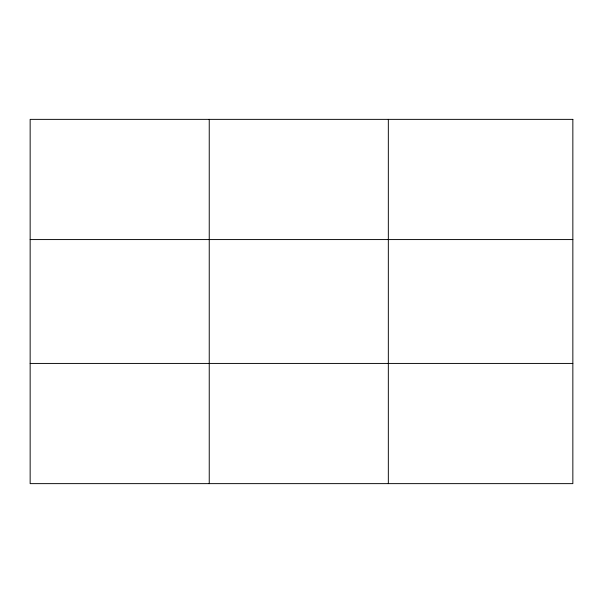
<?xml version="1.0" encoding="UTF-8"?>
<svg xmlns="http://www.w3.org/2000/svg" width="603" height="603" viewBox="0 0 603 603"><rect width="100%" height="100%" fill="white"/><g stroke="black" fill="none" stroke-linecap="round" stroke-linejoin="round"><path stroke-width="0.9" d="M209.241 483.636L209.241 119.364M388.332 483.636L388.332 119.364M30.15 239.572L572.85 239.572M30.15 363.428L572.85 363.428M572.85 119.364L572.85 483.636L30.15 483.636L30.15 119.364L572.85 119.364"/></g></svg>
